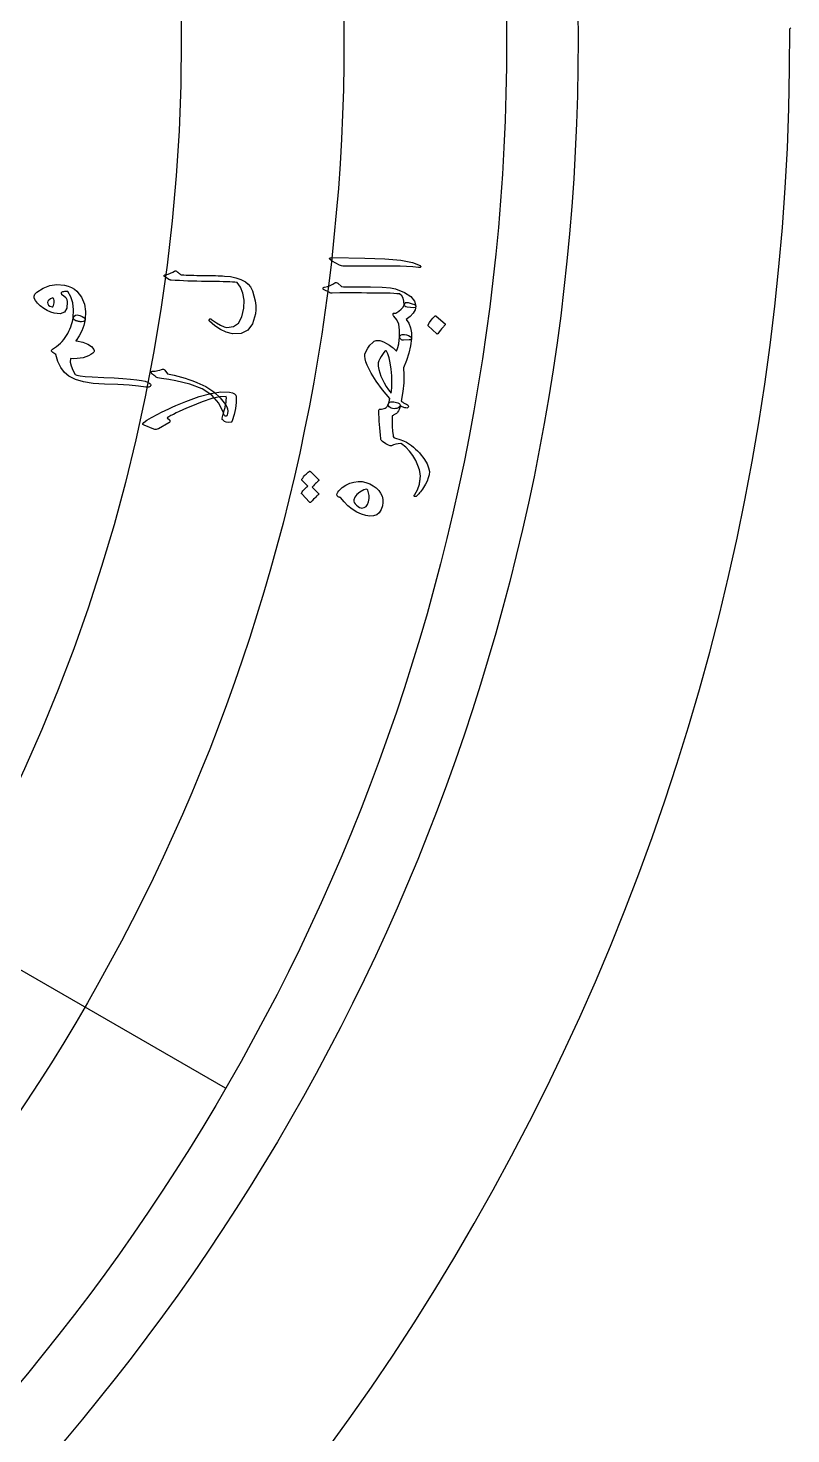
# Model space of a CAD drawing. Header units: millimetres. Extents: x -45 to 45, y -45 to 73.
# Drawn here: x 30.61 to 45.02, y -26.36 to 0.22 of the extents above; entities that cross this region are included whole.
import ezdxf

# ---------------------------------------------------------------- set-up
doc = ezdxf.new("R2010")
doc.units = ezdxf.units.MM
for name, color, linetype in [('CUT_OUTER', 1, 'Continuous'), ('ENGRAVE', 7, 'Continuous'), ('ENGRAVE_FINE', 8, 'Continuous'), ('GUIDE', 3, 'Continuous'), ('TEXT', 5, 'Continuous')]:
    doc.layers.add(name, color=color, linetype=linetype)

msp = doc.modelspace()

# ---------------------------------------------------------------- linework, layer by layer
at = {"layer": 'CUT_OUTER'}
msp.add_lwpolyline([(45.0192, 0.2165), (45.0163, 0.2144), (44.9994, 0.2031)], dxfattribs=at)
msp.add_arc((0, -0.0002), 44.9998, 179.74001, 0.25885, dxfattribs=at)
at = {"layer": 'ENGRAVE'}
for radius in [39.65, 33.5042]:
    msp.add_circle((0, 0), radius, dxfattribs=at)
at = {"layer": 'ENGRAVE_FINE'}
msp.add_lwpolyline([(34.3379, -19.825), (29.0155, -16.7521)], dxfattribs=at)
msp.add_circle((0, 0), 36.5771, dxfattribs=at)
at = {"layer": 'GUIDE'}
msp.add_circle((0, 0), 41, dxfattribs=at)
at = {"layer": 'TEXT'}
for points in [[(36.3569, -4.1875), (36.3136, -4.1592), (36.2996, -4.139), (36.3149, -4.1266), (36.3594, -4.122), (36.9738, -4.1348), (37.3509, -4.1428), (37.6499, -4.1682), (37.871, -4.2119), (38.0139, -4.274), (38.0251, -4.2837), (38.0307, -4.2918), (38.0309, -4.2983), (38.0257, -4.3033), (38.0179, -4.3069), (38.0081, -4.309), (37.9962, -4.3095), (37.9823, -4.3086), (37.8748, -4.2964), (37.7602, -4.2884), (37.6386, -4.2847), (37.5098, -4.2851), (37.4763, -4.2846), (37.3855, -4.284), (37.2375, -4.2834), (37.0324, -4.2826), (36.5771, -4.2839), (36.5531, -4.2823), (36.5312, -4.2785), (36.5114, -4.2725), (36.4938, -4.2643)], [(33.1926, -4.4866), (33.1863, -4.482), (33.1822, -4.4766), (33.1801, -4.4703), (33.18, -4.4633), (33.1822, -4.4566), (33.1867, -4.4513), (33.1935, -4.4473), (33.2027, -4.4448), (33.2558, -4.4317), (33.3022, -4.4164), (33.3419, -4.3987), (33.3749, -4.3788), (33.3866, -4.3731), (33.3992, -4.3728), (33.4129, -4.3777), (33.4275, -4.3879), (33.4344, -4.3941), (33.441, -4.4), (33.4474, -4.4056), (33.4536, -4.4109), (33.4593, -4.4159), (33.4646, -4.4205), (33.4694, -4.4248), (33.4736, -4.4288), (33.4814, -4.4355), (33.491, -4.4409), (33.5025, -4.4448), (33.5159, -4.4474), (33.5543, -4.4499), (33.5962, -4.4521), (33.6417, -4.4539), (33.6907, -4.4553), (33.7433, -4.4565), (33.7993, -4.4576), (33.8589, -4.4585), (33.922, -4.4594), (33.985, -4.4593), (34.0443, -4.4597), (34.0996, -4.4605), (34.1512, -4.4618), (34.1991, -4.4634), (34.2434, -4.4652), (34.2842, -4.4672), (34.3215, -4.4695), (34.4313, -4.4809), (34.5337, -4.5033), (34.6288, -4.537), (34.7166, -4.5819), (34.7664, -4.6211), (34.8097, -4.6774), (34.8464, -4.7508), (34.8764, -4.8414), (34.898, -4.9382), (34.9099, -5.0282), (34.9123, -5.1111), (34.9052, -5.187), (34.8512, -5.3716), (34.7602, -5.4953), (34.633, -5.558), (34.4699, -5.5601), (34.3532, -5.5314), (34.2424, -5.4819), (34.1374, -5.4116), (34.038, -5.3209), (34.0325, -5.3143), (34.0294, -5.3078), (34.0288, -5.3015), (34.0308, -5.2953), (34.0345, -5.2889), (34.0387, -5.2842), (34.0435, -5.2813), (34.0489, -5.2802), (34.0566, -5.28), (34.0638, -5.2814), (34.0705, -5.2844), (34.0767, -5.289), (34.1669, -5.3543), (34.245, -5.402), (34.3109, -5.432), (34.3648, -5.444), (34.4878, -5.4258), (34.5821, -5.359), (34.6474, -5.2434), (34.6832, -5.0793), (34.6887, -4.9274), (34.6693, -4.7951), (34.6251, -4.6826), (34.5565, -4.59), (34.5178, -4.5866), (34.4725, -4.5836), (34.4205, -4.581), (34.362, -4.5787), (34.2966, -4.5769), (34.2243, -4.5757), (34.1451, -4.575), (34.0589, -4.5749), (33.9702, -4.5738), (33.8829, -4.5722), (33.797, -4.5702), (33.7126, -4.5679), (33.6297, -4.565), (33.5482, -4.5614), (33.4683, -4.5572), (33.3898, -4.5524), (33.3138, -4.5507), (33.3053, -4.5492), (33.2975, -4.5469), (33.2904, -4.5439), (33.2839, -4.5401)], [(30.7233, -4.848), (30.7284, -4.8317), (30.7387, -4.8144), (30.7543, -4.796), (30.775, -4.7765), (30.8923, -4.6973), (31.0181, -4.6484), (31.1525, -4.63), (31.2956, -4.6426), (31.3682, -4.6612), (31.4318, -4.6863), (31.486, -4.718), (31.5311, -4.7564), (31.6184, -4.8725), (31.6734, -5.0011), (31.6959, -5.142), (31.6858, -5.2949), (31.6797, -5.3095), (31.6669, -5.3207), (31.6474, -5.3285), (31.6212, -5.3329), (31.6069, -5.3338), (31.5925, -5.3335), (31.5781, -5.3321), (31.5634, -5.3296), (31.5491, -5.3263), (31.5355, -5.3226), (31.5226, -5.3186), (31.5103, -5.3142), (31.4896, -5.3038), (31.475, -5.291), (31.4664, -5.2757), (31.464, -5.2579), (31.4686, -5.1091), (31.4528, -4.9771), (31.4168, -4.8619), (31.3607, -4.7636), (31.3254, -4.7625), (31.297, -4.7634), (31.2755, -4.7663), (31.2611, -4.7712), (31.2482, -4.7777), (31.2395, -4.7843), (31.2348, -4.7908), (31.2343, -4.7974), (31.2352, -4.8021), (31.2368, -4.8059), (31.2391, -4.809), (31.2423, -4.8112), (31.2874, -4.8425), (31.3205, -4.8777), (31.3415, -4.9167), (31.3506, -4.9596), (31.3408, -5.0787), (31.2957, -5.1543), (31.2156, -5.1862), (31.1006, -5.1745), (31.0369, -5.1538), (30.9724, -5.123), (30.907, -5.0821), (30.8407, -5.0312), (30.7848, -4.9801), (30.7466, -4.9325), (30.7261, -4.8885), (30.7233, -4.848)], [(36.3082, -4.7859), (36.2699, -4.7644), (36.2395, -4.7476), (36.217, -4.7355), (36.2024, -4.7281), (36.1932, -4.7227), (36.1869, -4.7164), (36.1836, -4.7093), (36.1832, -4.7013), (36.1859, -4.6927), (36.1915, -4.686), (36.2, -4.6812), (36.2114, -4.6782), (36.2671, -4.6652), (36.318, -4.6475), (36.3641, -4.6252), (36.4055, -4.5982), (36.4185, -4.5908), (36.4323, -4.59), (36.4468, -4.5956), (36.4621, -4.6078), (36.5322, -4.6706), (36.5671, -4.6714), (36.6013, -4.6721), (36.6349, -4.6727), (36.6679, -4.6732), (36.7002, -4.6736), (36.732, -4.6739), (36.7631, -4.6742), (36.7936, -4.6744), (37.0761, -4.6759), (37.2962, -4.6825), (37.4539, -4.6946), (37.5492, -4.7124), (37.7175, -4.7813), (37.8384, -4.8592), (37.9117, -4.946), (37.9374, -5.0414), (37.9371, -5.0439), (37.9367, -5.0465), (37.9364, -5.049), (37.9361, -5.0515), (37.9201, -5.0645), (37.887, -5.0698), (37.8366, -5.0673), (37.769, -5.0572), (37.7442, -5.0515), (37.7269, -5.042), (37.717, -5.0288), (37.7145, -5.0118), (37.7103, -4.9469), (37.6944, -4.8914), (37.6669, -4.8451), (37.6277, -4.8081), (37.5756, -4.8036), (37.5161, -4.7999), (37.4493, -4.7969), (37.3751, -4.7947), (37.2939, -4.7931), (37.2061, -4.792), (37.1115, -4.7915), (37.0103, -4.7914), (36.9109, -4.7905), (36.8216, -4.7898), (36.7423, -4.7896), (36.673, -4.7896), (36.6138, -4.7897), (36.5647, -4.7896), (36.5257, -4.7892), (36.4968, -4.7887), (36.3524, -4.7942), (36.3384, -4.7931), (36.3264, -4.7913), (36.3163, -4.7889), (36.3082, -4.7859)], [(30.977, -4.9707), (30.98, -4.9961), (30.9953, -5.0182), (31.0228, -5.0369), (31.0625, -5.0523), (31.069, -5.0532), (31.0737, -5.0535), (31.0766, -5.0532), (31.0777, -5.0523), (31.0877, -5.0286), (31.095, -5.0041), (31.0995, -4.9789), (31.1013, -4.9529), (31.1001, -4.9296), (31.0961, -4.91), (31.0892, -4.894), (31.0797, -4.8816), (31.0357, -4.9029), (31.0039, -4.9249), (30.9843, -4.9474), (30.977, -4.9707)], [(37.7145, -5.0118), (37.7235, -4.9929), (37.7321, -4.9793), (37.7402, -4.971), (37.748, -4.9681), (37.7594, -4.9677), (37.7731, -4.9688), (37.7891, -4.9716), (37.8075, -4.9759), (37.8658, -4.9933), (37.9069, -5.01), (37.9308, -5.0261), (37.9374, -5.0414), (37.9189, -5.1078), (37.8814, -5.1716), (37.825, -5.2327), (37.7495, -5.2909), (37.8009, -5.3637), (37.835, -5.4482), (37.8518, -5.5445), (37.8512, -5.6524), (37.8472, -5.6634), (37.8388, -5.6716), (37.8262, -5.6769), (37.8093, -5.6793), (37.7025, -5.6837), (37.6906, -5.6841), (37.6782, -5.6813), (37.6654, -5.6752), (37.6521, -5.6659), (37.6423, -5.656), (37.6351, -5.6449), (37.6306, -5.6326), (37.6288, -5.6192), (37.6288, -5.4909), (37.6104, -5.3829), (37.5736, -5.2953), (37.5187, -5.2282), (37.511, -5.2202), (37.5059, -5.2113), (37.5035, -5.2014), (37.5037, -5.1907), (37.5065, -5.1812), (37.5116, -5.1748), (37.5191, -5.1716), (37.5291, -5.1715), (37.5384, -5.1725), (37.5466, -5.1727), (37.5536, -5.172), (37.5594, -5.1706), (37.6151, -5.1357), (37.6595, -5.0976), (37.6927, -5.0563), (37.7145, -5.0118)], [(31.0693, -5.8519), (31.1097, -5.827), (31.1482, -5.8), (31.1849, -5.7711), (31.2197, -5.7401), (31.2522, -5.7071), (31.2823, -5.6719), (31.3098, -5.6347), (31.3347, -5.5953), (31.3575, -5.5547), (31.3784, -5.5137), (31.3973, -5.4724), (31.4144, -5.4307), (31.4296, -5.3884), (31.4429, -5.3456), (31.4544, -5.3021), (31.464, -5.2579), (31.4784, -5.2257), (31.5034, -5.2076), (31.539, -5.2038), (31.5853, -5.2141), (31.632, -5.2326), (31.6644, -5.2522), (31.6823, -5.273), (31.6858, -5.2949), (31.6609, -5.4048), (31.6243, -5.5068), (31.5761, -5.6008), (31.5163, -5.6867), (31.5141, -5.6908), (31.5143, -5.6941), (31.5169, -5.6965), (31.5219, -5.698), (31.6408, -5.7218), (31.7354, -5.756), (31.8055, -5.8008), (31.851, -5.8562), (31.8578, -5.8756), (31.8574, -5.8938), (31.85, -5.9106), (31.8356, -5.9261), (31.795, -5.9545), (31.7508, -5.9787), (31.7028, -5.9987), (31.6512, -6.0146), (31.596, -6.0258), (31.5372, -6.0319), (31.475, -6.033), (31.4094, -6.029), (31.4067, -6.0963), (31.421, -6.1688), (31.4522, -6.2468), (31.5004, -6.3304), (31.5294, -6.3458), (31.5928, -6.3587), (31.6904, -6.3691), (31.8222, -6.3768), (32.0398, -6.3865), (32.2325, -6.3969), (32.4003, -6.4079), (32.5434, -6.4199), (32.6614, -6.4326), (32.7543, -6.446), (32.8221, -6.4602), (32.8647, -6.4752), (32.8895, -6.4885), (32.9079, -6.5012), (32.9202, -6.5134), (32.9261, -6.5251), (32.9277, -6.5372), (32.9248, -6.5478), (32.9175, -6.5568), (32.9056, -6.5642), (32.8904, -6.5694), (32.8729, -6.5718), (32.8531, -6.5714), (32.831, -6.5681), (32.6926, -6.55), (32.5166, -6.5353), (32.3029, -6.5237), (32.0518, -6.5149), (31.8377, -6.501), (31.6547, -6.4712), (31.5025, -6.4261), (31.3811, -6.3657), (31.2959, -6.2938), (31.2269, -6.2011), (31.1738, -6.0877), (31.1364, -5.9537), (31.1155, -5.9416), (31.0966, -5.9289), (31.0798, -5.9157), (31.0649, -5.9019), (31.0538, -5.8881), (31.0509, -5.8751), (31.056, -5.8631), (31.0693, -5.8519)], [(38.1686, -5.4139), (38.166, -5.4103), (38.1647, -5.4056), (38.1649, -5.3999), (38.1665, -5.393), (38.1929, -5.3467), (38.2232, -5.3038), (38.2573, -5.2643), (38.2954, -5.2281), (38.3008, -5.2248), (38.306, -5.2238), (38.3109, -5.2249), (38.3155, -5.2283), (38.4871, -5.3735), (38.491, -5.3786), (38.4912, -5.3845), (38.4879, -5.3911), (38.4811, -5.3986), (38.4751, -5.405), (38.4661, -5.4153), (38.454, -5.4293), (38.4389, -5.4471), (38.4207, -5.4689), (38.3993, -5.4952), (38.3747, -5.5258), (38.3469, -5.5607), (38.3425, -5.5653), (38.3384, -5.5673), (38.3347, -5.5667), (38.3313, -5.5637)], [(37.6989, -6.2039), (37.7103, -6.3378), (37.7075, -6.4878), (37.6901, -6.6536), (37.6581, -6.8353), (37.6619, -6.8376), (37.6666, -6.8407), (37.6721, -6.8446), (37.6784, -6.8493), (37.6857, -6.8545), (37.6942, -6.8599), (37.704, -6.8655), (37.715, -6.8714), (37.7261, -6.8773), (37.7364, -6.883), (37.7457, -6.8885), (37.754, -6.8939), (37.7617, -6.899), (37.7688, -6.9037), (37.7753, -6.908), (37.7813, -6.9118), (37.7905, -6.9196), (37.7953, -6.9286), (37.7958, -6.9387), (37.792, -6.9499), (37.7849, -6.9588), (37.7748, -6.9642), (37.7619, -6.9661), (37.7461, -6.9647), (37.7271, -6.9605), (37.7091, -6.9553), (37.6924, -6.949), (37.6767, -6.9416), (37.668, -6.9376), (37.6603, -6.9341), (37.6539, -6.9311), (37.6486, -6.9287), (37.6445, -6.9268), (37.6416, -6.9255), (37.6398, -6.9247), (37.6393, -6.9244), (37.6218, -6.9458), (37.6013, -6.9617), (37.5776, -6.9723), (37.5507, -6.9774), (37.5221, -6.9777), (37.4954, -6.9742), (37.4707, -6.9668), (37.448, -6.9557), (37.4291, -6.9404), (37.4178, -6.9233), (37.4142, -6.9044), (37.4182, -6.8837), (37.4236, -6.8664), (37.4284, -6.8505), (37.4324, -6.836), (37.4356, -6.823), (37.4381, -6.8113), (37.44, -6.8008), (37.4411, -6.7914), (37.4416, -6.7832), (37.3022, -6.6192), (37.1844, -6.4598), (37.0881, -6.3047), (37.0134, -6.1539), (36.989, -6.0902), (36.9742, -6.0345), (36.9692, -5.9866), (36.9739, -5.9467), (36.9949, -5.8888), (37.0262, -5.8328), (37.0679, -5.7787), (37.1199, -5.7263), (37.1502, -5.704), (37.1822, -5.6907), (37.216, -5.6864), (37.2516, -5.6912), (37.2905, -5.7038), (37.334, -5.7228), (37.3822, -5.7482), (37.4351, -5.78), (37.4615, -5.7967), (37.485, -5.8128), (37.5058, -5.8283), (37.5239, -5.8432), (37.5394, -5.8573), (37.5526, -5.8703), (37.5634, -5.882), (37.5718, -5.8927), (37.5935, -5.8202), (37.6103, -5.7505), (37.622, -5.6834), (37.6288, -5.6192), (37.6328, -5.6044), (37.6423, -5.5926), (37.6573, -5.5838), (37.6779, -5.5781), (37.72, -5.5758), (37.7588, -5.5812), (37.7943, -5.5944), (37.8264, -5.6155), (37.8378, -5.6279), (37.8457, -5.6381), (37.8502, -5.6463), (37.8512, -5.6524), (37.8349, -5.7895), (37.8041, -5.9272), (37.7587, -6.0654), (37.6989, -6.2039)], [(37.3553, -5.8865), (37.3285, -5.918), (37.3031, -5.9528), (37.2789, -5.991), (37.2561, -6.0325), (37.2375, -6.0729), (37.2257, -6.1102), (37.2207, -6.1446), (37.2224, -6.176), (37.2347, -6.2395), (37.2522, -6.3027), (37.2748, -6.3659), (37.3026, -6.4289), (37.3357, -6.492), (37.3747, -6.5555), (37.4193, -6.6193), (37.4697, -6.6835), (37.4751, -6.6338), (37.4791, -6.5821), (37.4816, -6.5284), (37.4826, -6.4727), (37.4819, -6.4151), (37.4794, -6.3558), (37.4751, -6.2948), (37.4689, -6.2322), (37.4519, -6.1134), (37.4314, -6.0164), (37.4075, -5.9413), (37.3804, -5.888), (37.3749, -5.8825), (37.3689, -5.8805), (37.3624, -5.8818), (37.3553, -5.8865)], [(34.3402, -6.8997), (34.362, -6.9399), (34.3752, -6.9816), (34.3798, -7.0248), (34.376, -7.0694), (34.3694, -7.0941), (34.3617, -7.1111), (34.3527, -7.1204), (34.3424, -7.122), (34.3309, -7.1161), (34.3201, -7.1036), (34.3102, -7.0844), (34.3011, -7.0585), (34.2151, -6.8763), (34.0801, -6.7251), (33.8964, -6.6051), (33.6646, -6.5158), (33.5326, -6.4798), (33.3998, -6.4496), (33.2661, -6.425), (33.1317, -6.406), (33.0928, -6.4006), (33.0622, -6.3942), (33.04, -6.3871), (33.0261, -6.3791), (33.0086, -6.3643), (32.993, -6.3513), (32.9793, -6.3401), (32.9676, -6.3306), (32.9578, -6.3227), (32.95, -6.3163), (32.9442, -6.3114), (32.9403, -6.3079), (32.9357, -6.3016), (32.933, -6.2956), (32.9323, -6.29), (32.9334, -6.2848), (32.9373, -6.2787), (32.9416, -6.2743), (32.9465, -6.2717), (32.9519, -6.2708), (33.0126, -6.266), (33.0621, -6.2589), (33.1004, -6.2498), (33.1275, -6.2384), (33.147, -6.2296), (33.1644, -6.2284), (33.1799, -6.2347), (33.1934, -6.2486), (33.2454, -6.3201), (33.3078, -6.3309), (33.3721, -6.3444), (33.4383, -6.3607), (33.5064, -6.3797), (33.5765, -6.4013), (33.6488, -6.4255), (33.7234, -6.4522), (33.8, -6.4815), (33.9702, -6.5614), (34.1171, -6.6577), (34.2405, -6.7704), (34.3402, -6.8997)], [(34.2741, -7.1558), (34.2964, -7.0818), (34.3149, -7.0145), (34.3299, -6.9539), (34.3413, -6.8999), (34.3493, -6.8526), (34.3541, -6.8117), (34.3557, -6.7774), (34.3542, -6.7496), (34.2314, -6.754), (34.0787, -6.7865), (33.8959, -6.8466), (33.683, -6.9336), (33.6041, -6.9683), (33.5316, -7.0008), (33.4656, -7.0311), (33.4061, -7.0593), (33.3533, -7.0855), (33.3072, -7.1096), (33.2679, -7.1318), (33.2354, -7.1521), (33.2849, -7.1961), (33.2888, -7.2112), (33.2868, -7.2244), (33.2789, -7.2358), (33.2652, -7.2453), (33.0725, -7.3563), (33.0504, -7.3655), (33.028, -7.3697), (33.0053, -7.3688), (32.9823, -7.3628), (32.8004, -7.2914), (32.7877, -7.2857), (32.7791, -7.2795), (32.7746, -7.2729), (32.7742, -7.2658), (32.795, -7.2377), (32.85, -7.1978), (32.939, -7.1459), (33.062, -7.0816), (33.1316, -7.0465), (33.2001, -7.0127), (33.2675, -6.9804), (33.3339, -6.9495), (33.3992, -6.92), (33.4635, -6.892), (33.5266, -6.8654), (33.5888, -6.8404), (33.8398, -6.7504), (34.0609, -6.6902), (34.2523, -6.6609), (34.414, -6.6631), (34.4684, -6.6752), (34.508, -6.6945), (34.533, -6.7209), (34.5433, -6.7546), (34.543, -6.8638), (34.5299, -6.9757), (34.504, -7.0902), (34.4653, -7.2072), (34.4612, -7.2179), (34.4562, -7.226), (34.4504, -7.2317), (34.4436, -7.2349), (34.3957, -7.2396), (34.3536, -7.2337), (34.3175, -7.2174), (34.2873, -7.1906), (34.2789, -7.18), (34.2739, -7.1706), (34.2723, -7.1626), (34.2741, -7.1558)], [(37.6402, -6.9194), (37.6313, -6.9581), (37.6197, -6.9921), (37.6056, -7.0215), (37.5887, -7.0461), (37.5797, -7.0569), (37.5696, -7.0666), (37.5584, -7.0754), (37.5462, -7.0831), (37.5331, -7.0902), (37.5194, -7.097), (37.5051, -7.1035), (37.4903, -7.1098), (37.4859, -7.2161), (37.4865, -7.3145), (37.4923, -7.405), (37.5032, -7.4877), (37.509, -7.5058), (37.5191, -7.5199), (37.5335, -7.53), (37.5521, -7.5362), (37.6294, -7.5581), (37.6986, -7.5837), (37.7598, -7.6129), (37.8129, -7.6457), (37.8535, -7.6758), (37.8927, -7.7078), (37.9306, -7.7417), (37.9671, -7.7775), (38.0021, -7.8151), (38.0354, -7.8546), (38.067, -7.896), (38.0969, -7.9392), (38.1456, -8.0215), (38.1766, -8.0974), (38.1901, -8.1667), (38.1861, -8.2293), (38.1703, -8.2868), (38.1474, -8.3457), (38.1174, -8.406), (38.0802, -8.4676), (38.0598, -8.4972), (38.0404, -8.524), (38.0221, -8.5481), (38.0049, -8.5695), (37.9889, -8.5883), (37.9742, -8.6048), (37.9608, -8.6189), (37.9488, -8.6306), (37.9393, -8.6372), (37.93, -8.6402), (37.9208, -8.6396), (37.9119, -8.6354), (37.9052, -8.6286), (37.9031, -8.6203), (37.9056, -8.6103), (37.9125, -8.5987), (37.9408, -8.5535), (37.9634, -8.512), (37.9804, -8.4742), (37.9917, -8.44), (37.9966, -8.4221), (38.0012, -8.4029), (38.0053, -8.3825), (38.0092, -8.3609), (38.0126, -8.338), (38.0156, -8.3139), (38.0183, -8.2886), (38.0205, -8.262), (38.0177, -8.2042), (38.002, -8.1345), (37.9734, -8.053), (37.9318, -7.9598), (37.8791, -7.8656), (37.8171, -7.7812), (37.746, -7.7067), (37.6659, -7.6419), (37.6626, -7.6393), (37.659, -7.6379), (37.6552, -7.6378), (37.6512, -7.6389), (37.6006, -7.6432), (37.5543, -7.6515), (37.5122, -7.6639), (37.4745, -7.6804), (37.4517, -7.6825), (37.4155, -7.6696), (37.3657, -7.6417), (37.3024, -7.5989), (37.2907, -7.5877), (37.2818, -7.5749), (37.2759, -7.5603), (37.2728, -7.5442), (37.2655, -7.4753), (37.2588, -7.4075), (37.2527, -7.3409), (37.2472, -7.2755), (37.2426, -7.2109), (37.2391, -7.1469), (37.2366, -7.0835), (37.2351, -7.0206), (37.2363, -7.0059), (37.2412, -6.995), (37.2498, -6.988), (37.2622, -6.9849), (37.2889, -6.9848), (37.3136, -6.9818), (37.3363, -6.9758), (37.357, -6.9669), (37.3748, -6.9535), (37.391, -6.9343), (37.4058, -6.9094), (37.4191, -6.8788), (37.4286, -6.8642), (37.4433, -6.8538), (37.4634, -6.8476), (37.4887, -6.8455), (37.5163, -6.847), (37.5434, -6.8516), (37.5699, -6.8594), (37.5959, -6.8702), (37.617, -6.8824), (37.6314, -6.8947), (37.6391, -6.907), (37.6402, -6.9194)], [(35.7829, -8.3297), (35.7806, -8.3261), (35.7797, -8.3215), (35.7803, -8.3161), (35.7825, -8.3097), (35.7968, -8.2885), (35.8119, -8.2682), (35.8278, -8.2489), (35.8443, -8.2305), (35.8618, -8.2129), (35.8804, -8.1961), (35.9001, -8.1799), (35.9209, -8.1644), (35.9268, -8.1619), (35.9325, -8.1615), (35.938, -8.1632), (35.9434, -8.1671), (36.1023, -8.3237), (36.104, -8.3273), (36.1029, -8.332), (36.0991, -8.3375), (36.0925, -8.344), (36.0868, -8.3482), (36.0786, -8.3552), (36.0681, -8.3652), (36.0551, -8.378), (36.0395, -8.3939), (36.021, -8.4128), (35.9998, -8.4348), (35.9757, -8.4599), (36.0977, -8.5842), (36.1011, -8.5895), (36.1009, -8.5951), (36.0971, -8.6011), (36.0896, -8.6075), (36.0831, -8.6131), (36.0733, -8.6219), (36.0601, -8.634), (36.0436, -8.6494), (36.0236, -8.6684), (36.0001, -8.6912), (35.9731, -8.7179), (35.9426, -8.7483), (35.9381, -8.7512), (35.934, -8.7519), (35.9305, -8.7506), (35.9275, -8.7472), (35.7783, -8.5883), (35.7759, -8.5846), (35.7751, -8.58), (35.7758, -8.5745), (35.7779, -8.5682), (35.7893, -8.55), (35.8015, -8.5326), (35.8147, -8.516), (35.8288, -8.5003), (35.8436, -8.4854), (35.8591, -8.4712), (35.8752, -8.4578), (35.8919, -8.4452)], [(36.4495, -8.6272), (36.4448, -8.6043), (36.4483, -8.5805), (36.4601, -8.5558), (36.48, -8.5301), (36.5451, -8.4698), (36.6141, -8.4219), (36.6872, -8.3866), (36.7645, -8.3638), (36.8419, -8.3535), (36.9181, -8.3558), (36.9929, -8.371), (37.0664, -8.3991), (37.1312, -8.4345), (37.1866, -8.476), (37.2326, -8.5236), (37.2692, -8.5771), (37.2953, -8.6342), (37.3098, -8.6923), (37.3128, -8.7514), (37.3043, -8.8113), (37.2807, -8.8867), (37.2445, -8.9441), (37.1958, -8.9834), (37.1348, -9.0047), (37.0656, -9.0095), (36.9903, -8.9988), (36.9088, -8.9727), (36.821, -8.9312), (36.7326, -8.8772), (36.6515, -8.8139), (36.5777, -8.7413), (36.5111, -8.6596), (36.5078, -8.6566), (36.5016, -8.6536), (36.4926, -8.6505), (36.4807, -8.6473), (36.4678, -8.6435), (36.4583, -8.6388), (36.4522, -8.6334), (36.4495, -8.6272)], [(37.0263, -8.5187), (37.0159, -8.5055), (36.9998, -8.5003), (36.978, -8.5032), (36.9505, -8.5141), (36.8759, -8.5564), (36.82, -8.6013), (36.7825, -8.6488), (36.7636, -8.699), (36.7622, -8.7246), (36.77, -8.7505), (36.787, -8.7768), (36.8133, -8.8033), (36.8429, -8.8266), (36.8699, -8.8432), (36.8943, -8.8531), (36.9162, -8.8562), (36.9596, -8.8486), (36.9947, -8.826), (37.0215, -8.7884), (37.0398, -8.7359), (37.05, -8.6755), (37.0511, -8.6192), (37.0432, -8.5669), (37.0263, -8.5187)]]:
    msp.add_lwpolyline(points, close=True, dxfattribs=at)

doc.saveas('drawing.dxf')
